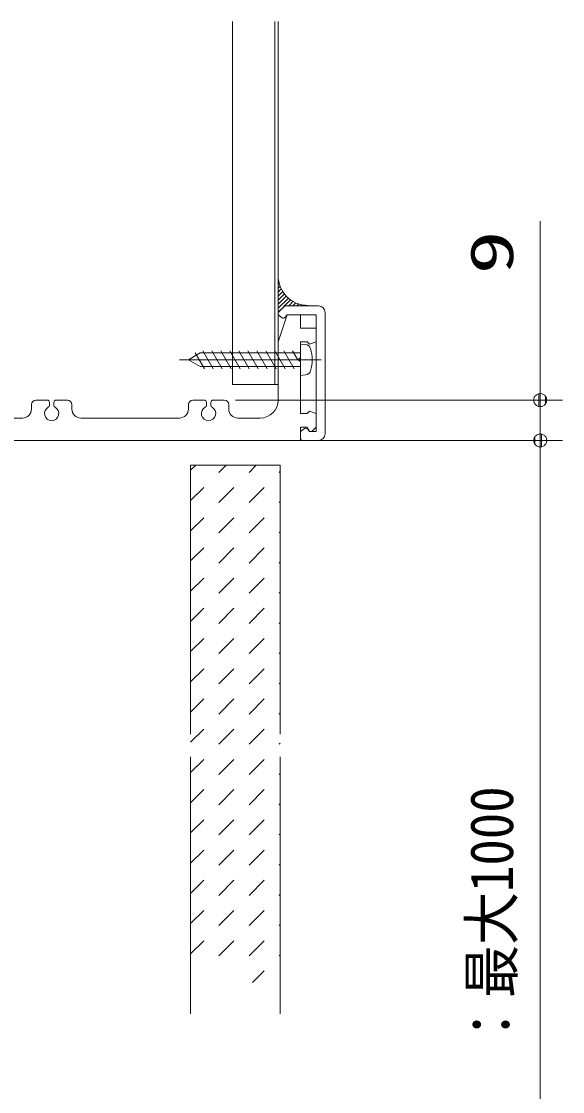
# Model space of a CAD drawing. Units: millimetres on the paper. Extents: x -305 to 305, y -152 to 152.
# Drawn here: x -60.9 to -36.76, y -41.54 to 6.17 of the extents above; entities that cross this region are included whole.
import ezdxf
from ezdxf.enums import TextEntityAlignment as Align

# ---------------------------------------------------------------- set-up
doc = ezdxf.new("R2010")
doc.units = ezdxf.units.MM
doc.linetypes.add('LONG_CHAIN', pattern=[21, 18, -1, 1, -1])
doc.linetypes.add('LONG_DASHED2', pattern=[13, 12, -1])
doc.layers.add('0-1_RV', color=7, linetype='Continuous', lineweight=9)
doc.layers.add('0-3_0', color=7, linetype='Continuous', lineweight=9)
doc.styles.add('ＭＳ ゴシック', font='')
doc.styles.get('ＭＳ ゴシック').set_extended_font_data('MS Gothic')

# ---------------------------------------------------------------- blocks, each defined once
blk = doc.blocks.new('_DOTSMALL')
at = {"layer": '0-3_0'}
for p, q in [((0.0746, 0.1), (-0.0746, 0.1)), ((0.1223, -0.0248), (-0.1223, -0.0248))]:
    blk.add_line(p, q, dxfattribs=at)
for points in [[(0.125, 0), (0.124, 0.0157), (0.1211, 0.0311), (0.1162, 0.046), (0.1095, 0.0602), (0.1011, 0.0735), (0.0911, 0.0856), (0.0797, 0.0963), (0.067, 0.1055), (0.0532, 0.1131), (0.0386, 0.1189), (0.0234, 0.1228), (0.0078, 0.1248), (-0.0078, 0.1248), (-0.0234, 0.1228), (-0.0386, 0.1189), (-0.0532, 0.1131), (-0.067, 0.1055), (-0.0797, 0.0963), (-0.0911, 0.0856), (-0.1011, 0.0735), (-0.1095, 0.0602), (-0.1162, 0.046), (-0.1211, 0.0311), (-0.124, 0.0157), (-0.125, 0), (0, 0)], [(-0.125, 0), (-0.124, -0.0157), (-0.1211, -0.0311), (-0.1162, -0.046), (-0.1095, -0.0602), (-0.1011, -0.0735), (-0.0911, -0.0856), (-0.0797, -0.0963), (-0.067, -0.1055), (-0.0532, -0.1131), (-0.0386, -0.1189), (-0.0234, -0.1228), (-0.0078, -0.1248), (0.0078, -0.1248), (0.0234, -0.1228), (0.0386, -0.1189), (0.0532, -0.1131), (0.067, -0.1055), (0.0797, -0.0963), (0.0911, -0.0856), (0.1011, -0.0735), (0.1095, -0.0602), (0.1162, -0.046), (0.1211, -0.0311), (0.124, -0.0157), (0.125, 0), (0, 0)]]:
    blk.add_lwpolyline(points, close=True, dxfattribs=at)

msp = doc.modelspace()

# ---------------------------------------------------------------- linework, layer by layer
at = {"layer": '0-1_RV'}
for p, q in [((-51.488, 6.169), (-51.488, -10.013)), ((-49.588, 6.169), (-49.588, -10.013)), ((-49.448, 6.169), (-49.448, -10.013)), ((-37.757, -10.713), (-37.757, -2.739)), ((-49.448, -5.185), (-49.446, -5.183)), ((-49.448, -5.364), (-49.428, -5.344)), ((-49.448, -5.544), (-49.401, -5.497)), ((-49.448, -5.724), (-49.355, -5.63)), ((-49.448, -5.903), (-49.304, -5.76)), ((-49.448, -6.083), (-49.235, -5.87)), ((-49.448, -6.262), (-49.166, -5.98)), ((-49.448, -6.442), (-49.078, -6.072)), ((-49.448, -6.622), (-48.988, -6.162)), ((-49.448, -6.813), (-49.148, -6.513)), ((-49.203, -6.556), (-48.887, -6.241)), ((-49.148, -6.513), (-47.648, -6.513)), ((-48.96, -6.493), (-48.777, -6.31)), ((-48.78, -6.493), (-48.661, -6.373)), ((-48.6, -6.493), (-48.528, -6.42)), ((-48.421, -6.493), (-48.39, -6.462)), ((-48.241, -6.493), (-48.229, -6.48)), ((-49.448, -6.801), (-49.339, -6.692)), ((-49.448, -6.913), (-49.448, -6.813)), ((-49.448, -8.113), (-49.048, -6.913)), ((-49.448, -6.913), (-49.266, -7.044)), ((-49.048, -6.913), (-49.127, -7.021)), ((-49.048, -6.913), (-48.448, -6.913)), ((-49.048, -6.913), (-47.748, -6.913)), ((-48.448, -7.513), (-48.448, -6.913)), ((-47.748, -12.113), (-47.748, -6.913)), ((-47.348, -12.213), (-47.348, -6.813)), ((-48.448, -7.513), (-47.748, -7.513)), ((-47.748, -8.113), (-47.748, -7.513)), ((-52.337, -9.313), (-52.799, -8.513)), ((-51.937, -9.313), (-52.399, -8.513)), ((-51.537, -9.313), (-51.999, -8.513)), ((-51.137, -9.313), (-51.599, -8.513)), ((-50.737, -9.313), (-51.199, -8.513)), ((-50.337, -9.313), (-50.799, -8.513)), ((-49.937, -9.313), (-50.399, -8.513)), ((-49.537, -9.313), (-49.999, -8.513)), ((-49.137, -9.313), (-49.599, -8.513)), ((-49.448, -10.713), (-49.448, -8.113)), ((-48.737, -9.313), (-49.199, -8.513)), ((-48.568, -8.913), (-48.799, -8.513)), ((-48.448, -8.113), (-48.148, -8.113)), ((-48.448, -8.813), (-48.448, -8.113)), ((-48.224, -8.232), (-48.448, -8.213)), ((-48.448, -8.213), (-48.448, -9.613)), ((-48.148, -8.113), (-48.048, -8.213)), ((-47.748, -8.113), (-48.048, -8.213)), ((-53.448, -8.913), (-52.928, -8.613)), ((-52.928, -9.213), (-53.448, -8.913)), ((-52.737, -9.313), (-53.141, -8.613)), ((-48.448, -8.613), (-52.928, -8.613)), ((-48.548, -8.913), (-48.448, -8.813)), ((-48.548, -8.913), (-48.448, -9.013)), ((-48.448, -11.313), (-48.448, -9.013)), ((-48.448, -9.213), (-52.928, -9.213)), ((-49.448, -10.013), (-51.488, -10.013)), ((-48.224, -9.593), (-48.448, -9.613)), ((-60.448, -11.113), (-60.448, -10.913)), ((-60.248, -10.713), (-59.748, -10.713)), ((-59.648, -10.943), (-59.648, -10.813)), ((-59.448, -10.943), (-59.448, -10.813)), ((-59.348, -10.713), (-58.848, -10.713)), ((-58.648, -11.113), (-58.648, -10.913)), ((-53.448, -11.113), (-53.448, -10.913)), ((-53.248, -10.713), (-52.748, -10.713)), ((-52.648, -10.943), (-52.648, -10.813)), ((-52.448, -10.943), (-52.448, -10.813)), ((-52.348, -10.713), (-51.848, -10.713)), ((-51.648, -11.113), (-51.648, -10.913)), ((-51.348, -10.713), (-36.757, -10.713)), ((-37.757, -10.713), (-37.757, -12.513)), ((-48.448, -11.313), (-48.148, -11.313)), ((-48.148, -11.313), (-48.048, -11.213)), ((-48.048, -11.213), (-47.748, -11.313)), ((-47.748, -11.913), (-47.748, -11.313)), ((-66.248, -11.513), (-60.848, -11.513)), ((-58.248, -11.513), (-53.848, -11.513)), ((-51.248, -11.513), (-50.248, -11.513)), ((-48.148, -11.913), (-48.078, -12.056)), ((-47.748, -11.913), (-47.917, -12.083)), ((-48.448, -12.113), (-48.266, -11.982)), ((-48.048, -12.113), (-48.127, -12.004)), ((-48.048, -12.113), (-47.748, -12.113)), ((-75.148, -12.513), (-48.448, -12.513)), ((-48.448, -12.513), (-36.757, -12.513)), ((-48.348, -12.513), (-47.648, -12.513)), ((-47.948, -12.513), (-36.757, -12.513)), ((-37.757, -12.513), (-37.757, -73.313)), ((-53.348, -13.844), (-53.116, -13.613)), ((-52.091, -13.935), (-51.769, -13.613)), ((-50.744, -13.935), (-50.422, -13.613)), ((-49.397, -13.935), (-49.348, -13.885)), ((-53.348, -15.191), (-52.765, -14.608)), ((-52.091, -15.282), (-51.418, -14.608)), ((-50.744, -15.282), (-50.071, -14.608)), ((-49.397, -15.282), (-49.348, -15.233)), ((-53.348, -16.538), (-52.765, -15.955)), ((-52.091, -16.629), (-51.418, -15.955)), ((-50.744, -16.629), (-50.071, -15.955)), ((-49.397, -16.629), (-49.348, -16.58)), ((-53.348, -17.885), (-52.765, -17.302)), ((-52.091, -17.976), (-51.418, -17.302)), ((-50.744, -17.976), (-50.071, -17.302)), ((-49.397, -17.976), (-49.348, -17.927)), ((-53.348, -19.233), (-52.765, -18.649)), ((-52.091, -19.323), (-51.418, -18.649)), ((-50.744, -19.323), (-50.071, -18.649)), ((-49.397, -19.323), (-49.348, -19.274)), ((-53.348, -20.58), (-52.765, -19.996)), ((-52.091, -20.67), (-51.418, -19.996)), ((-50.744, -20.67), (-50.071, -19.996)), ((-49.397, -20.67), (-49.348, -20.621)), ((-53.348, -21.927), (-52.765, -21.343)), ((-52.091, -22.017), (-51.418, -21.343)), ((-50.744, -22.017), (-50.071, -21.343)), ((-49.397, -22.017), (-49.348, -21.968)), ((-53.348, -23.274), (-52.765, -22.691)), ((-52.091, -23.364), (-51.418, -22.691)), ((-50.744, -23.364), (-50.071, -22.691)), ((-49.397, -23.364), (-49.348, -23.315)), ((-53.348, -24.621), (-52.765, -24.038)), ((-52.091, -24.711), (-51.418, -24.038)), ((-50.744, -24.711), (-50.071, -24.038)), ((-49.397, -24.711), (-49.348, -24.662)), ((-53.348, -25.968), (-52.765, -25.385)), ((-52.091, -26.058), (-51.418, -25.385)), ((-50.744, -26.058), (-50.071, -25.385)), ((-49.397, -26.058), (-49.348, -26.009)), ((-53.348, -27.315), (-52.765, -26.732)), ((-52.091, -27.405), (-51.418, -26.732)), ((-50.744, -27.405), (-50.071, -26.732)), ((-49.397, -27.405), (-49.348, -27.356)), ((-53.348, -28.662), (-52.765, -28.079)), ((-52.091, -28.752), (-51.418, -28.079)), ((-50.744, -28.752), (-50.071, -28.079)), ((-49.397, -28.752), (-49.348, -28.703)), ((-53.348, -30.009), (-52.765, -29.426)), ((-52.091, -30.099), (-51.418, -29.426)), ((-50.744, -30.099), (-50.071, -29.426)), ((-49.397, -30.099), (-49.348, -30.05)), ((-53.348, -31.356), (-52.765, -30.773)), ((-52.091, -31.446), (-51.418, -30.773)), ((-50.744, -31.446), (-50.071, -30.773)), ((-49.397, -31.446), (-49.348, -31.397)), ((-53.348, -32.703), (-52.765, -32.12)), ((-52.091, -32.793), (-51.418, -32.12)), ((-50.744, -32.793), (-50.071, -32.12)), ((-49.397, -32.793), (-49.348, -32.744)), ((-53.348, -34.05), (-52.765, -33.467)), ((-52.091, -34.14), (-51.418, -33.467)), ((-50.744, -34.14), (-50.071, -33.467)), ((-49.397, -34.14), (-49.348, -34.091)), ((-53.348, -35.397), (-52.765, -34.814)), ((-52.091, -35.487), (-51.418, -34.814)), ((-50.744, -35.487), (-50.071, -34.814)), ((-49.397, -35.487), (-49.348, -35.438)), ((-50.589, -36.679), (-50.071, -36.161))]:
    msp.add_line(p, q, dxfattribs=at)
at = {"layer": '0-1_RV', "linetype": 'LONG_CHAIN'}
msp.add_line((-53.848, -8.913), (-47.528, -8.913), dxfattribs=at)
at = {"layer": '0-1_RV', "linetype": 'LONG_DASHED2'}
for p, q in [((-53.348, -13.613), (-53.348, -38.071)), ((-53.348, -13.613), (-49.348, -13.613)), ((-49.348, -13.613), (-49.348, -38.071))]:
    msp.add_line(p, q, dxfattribs=at)
at = {"layer": '0-1_RV'}
msp.add_lwpolyline([(-48.448, -12.513), (-48.448, -11.913), (-48.148, -11.913)], dxfattribs=at)
for centre, radius, start, end in [((-48.119, -5.164), 1.329, 180, 270), ((-47.648, -6.813), 0.3, 0, 90), ((-49.208, -6.963), 0.1, 234.1582, 323.9772), ((-48.247, -8.491), 0.26, 15.8818, 85.0004), ((-49.728, -8.913), 1.8, 344.1191, 15.8811), ((-48.247, -9.334), 0.26, 274.9995, 344.119), ((-60.248, -10.913), 0.2, 90, 180), ((-59.748, -10.813), 0.1, 0, 90), ((-59.748, -10.943), 0.1, 298.4369, 0), ((-59.348, -10.813), 0.1, 90, 180), ((-59.348, -10.943), 0.1, 180, 241.5631), ((-58.848, -10.913), 0.2, 0, 90), ((-53.248, -10.913), 0.2, 90, 180), ((-52.748, -10.813), 0.1, 0, 90), ((-52.748, -10.943), 0.1, 298.4369, 0), ((-52.348, -10.813), 0.1, 90, 180), ((-52.348, -10.943), 0.1, 180, 241.5631), ((-51.848, -10.913), 0.2, 0, 90), ((-50.248, -10.713), 0.8, 270, 0), ((-60.848, -11.113), 0.4, 270, 0), ((-59.548, -11.313), 0.32, 118.4369, 61.5631), ((-58.248, -11.113), 0.4, 180, 270), ((-53.848, -11.113), 0.4, 270, 0), ((-52.548, -11.313), 0.32, 118.4369, 61.5631), ((-51.248, -11.113), 0.4, 180, 270), ((-48.208, -12.063), 0.1, 36.0228, 125.8418), ((-47.988, -12.013), 0.1, 205.9892, 315.2397), ((-47.648, -12.213), 0.3, 270, 0), ((-48.348, -12.413), 0.1, 180, 270)]:
    msp.add_arc(centre, radius, start, end, dxfattribs=at)

# ---------------------------------------------------------------- block references
at = {"layer": '0-1_RV', "xscale": 2.32, "yscale": 2.32}
for p, rotation in [((-37.757, -10.713), 270), ((-37.757, -12.513), 90), ((-37.757, -12.513), 90)]:
    msp.add_blockref('_DOTSMALL', p, dxfattribs=dict(at, rotation=rotation))

# ---------------------------------------------------------------- texts
at = {"layer": '0-1_RV', "style": 'ＭＳ ゴシック'}
for s, height, width, p in [('9', 1.921, 1.5, (-38.387, -5.11)), ('窓枠高内寸法\u3000：最大1000', 1.924, 0.9, (-38.387, -56.263))]:
    msp.add_text(s, height=height, rotation=90, dxfattribs=dict(at, width=width)).set_placement(p, align=Align.BOTTOM_LEFT)

doc.saveas('drawing.dxf')
